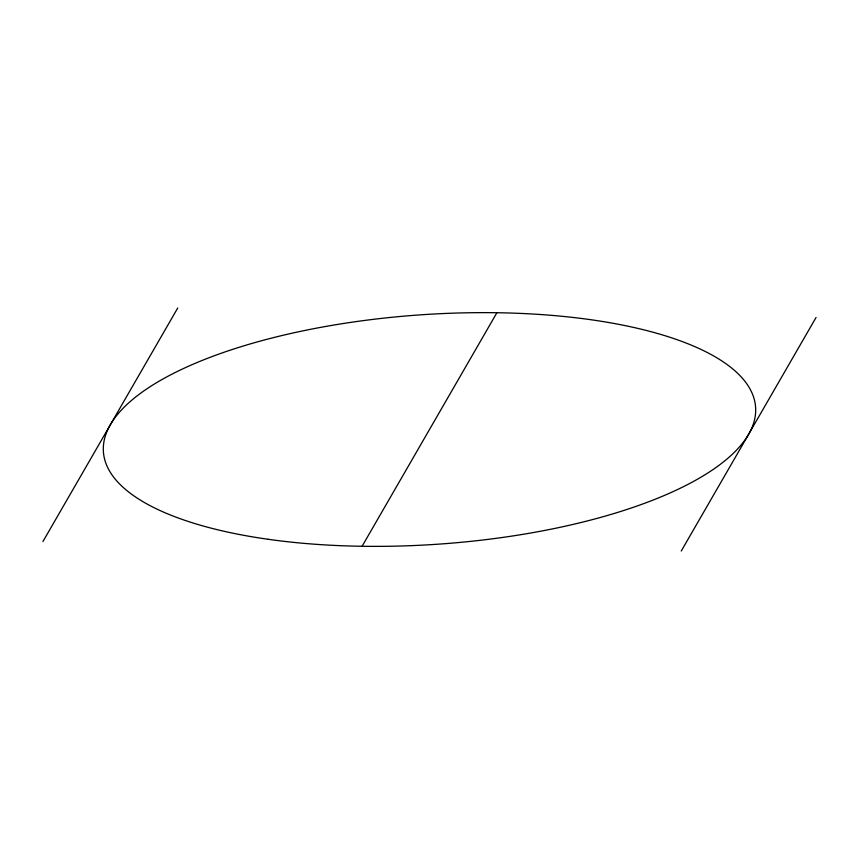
<?xml version="1.0" encoding="UTF-8"?>
<svg xmlns="http://www.w3.org/2000/svg" width="859" height="859" viewBox="0 0 859 859"><rect width="100%" height="100%" fill="white"/><g stroke="black" fill="none" stroke-linecap="round" stroke-linejoin="round"><path stroke-width="1.29" d="M42.95 541.514L177.759 307.973M362.09 546.27L496.91 312.73M681.241 551.027L816.05 317.486M268.115 539.28A326.849 114.999 -3.9 0 0 755.684 409.335A326.849 114.999 -3.9 0 0 264.701 339.896A326.849 114.999 -3.9 0 0 268.115 539.28"/></g></svg>
